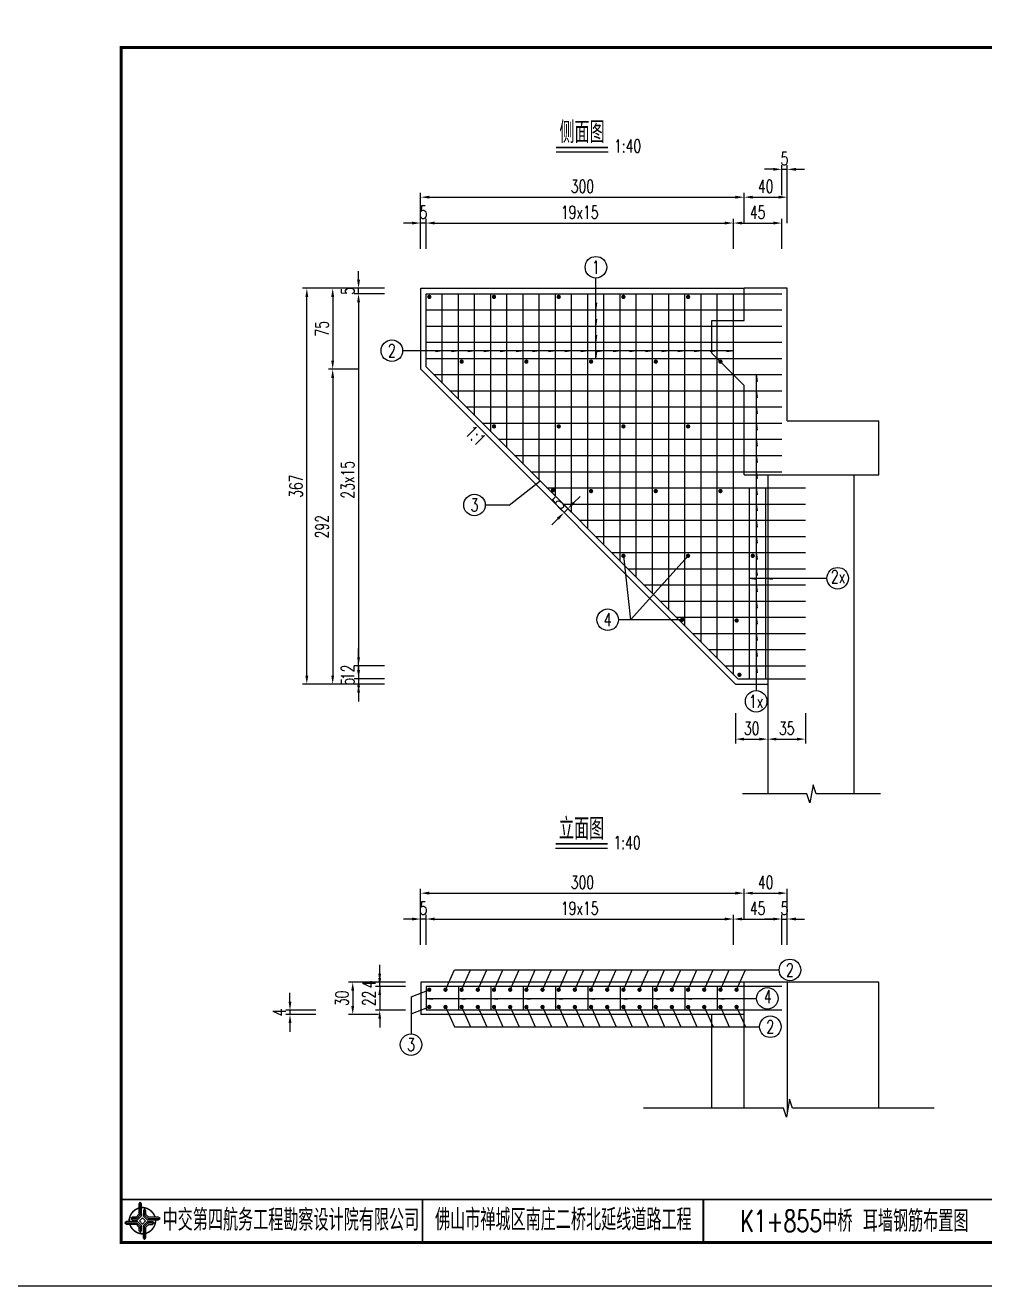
# Model space of a CAD drawing. Header units: millimetres. Extents: x -51 to 12129, y -1309 to -715.
# Drawn here: x 3737.5 to 3960, y -1308.7 to -1016.5 of the extents above; entities that cross this region are included whole.
import ezdxf
from ezdxf.enums import TextEntityAlignment as Align

# ---------------------------------------------------------------- set-up
doc = ezdxf.new("R2010")
doc.units = ezdxf.units.MM
doc.header["$LTSCALE"] = 0.25
for name, color, linetype in [('图框', 7, 'Continuous'), ('文字', 7, 'Continuous'), ('标注', 4, 'Continuous'), ('次轮廓线', 7, 'Continuous'), ('钢筋', 6, 'Continuous')]:
    doc.layers.add(name, color=color, linetype=linetype)
doc.styles.get("Standard").update_dxf_attribs({"font": 'simplex1.shx', "width": 0.7, "bigfont": 'hztxt.shx'})
doc.dimstyles.new('比例1：10', dxfattribs={"dimtxt": 3, "dimasz": 2, "dimexe": 1, "dimexo": 2, "dimgap": 0.5, "dimtad": 1, "dimzin": 13, "dimdsep": 46, "dimtxsty": 'Standard', "dimcen": -0.09, "dimclrd": 256, "dimclre": 256, "dimclrt": 7, "dimaunit": 1, "dimadec": 0, "dimazin": 0, "dimtfac": 0.0005, "dimtix": 1, "dimtmove": 2, "dimatfit": 0, "dimldrblk": 'DIM', "dimfxl": 0, "dimtolj": 1, "dimtzin": 13, "dimarcsym": 0})
doc.dimstyles.new('比例1：25', dxfattribs={"dimtxt": 3, "dimasz": 2, "dimexe": 1, "dimexo": 1, "dimgap": 1, "dimtad": 1, "dimdec": 1, "dimlfac": 2.5, "dimzin": 9, "dimdsep": 46, "dimtxsty": 'Standard', "dimcen": -0.09, "dimclrd": 4, "dimclre": 4, "dimclrt": 7, "dimaunit": 1, "dimadec": 0, "dimazin": 0, "dimtfac": 0.0005, "dimtdec": 1, "dimtix": 1, "dimtmove": 2, "dimatfit": 3, "dimfxl": 0, "dimtolj": 1, "dimtzin": 13, "dimarcsym": 0})
doc.dimstyles.new('比例1：40', dxfattribs={"dimscale": 0, "dimtxt": 3, "dimasz": 2, "dimexe": 1, "dimexo": 1, "dimgap": 1, "dimtad": 1, "dimlfac": 4, "dimzin": 13, "dimdsep": 46, "dimtxsty": 'Standard', "dimblk2": 'DIM', "dimcen": -0.09, "dimclrd": 256, "dimclre": 256, "dimclrt": 7, "dimaunit": 1, "dimadec": 5, "dimazin": 0, "dimtfac": 0.0005, "dimtix": 1, "dimtmove": 2, "dimatfit": 3, "dimfxl": 0, "dimtolj": 1, "dimtzin": 13, "dimarcsym": 0})

# ---------------------------------------------------------------- blocks, each defined once
blk = doc.blocks.new('tb')
at = {"lineweight": -3}
h = blk.add_hatch(color=256, dxfattribs=at)
h.paths.add_polyline_path([(-1.23, -0.13), (-3.78, -0.14), (-4.14, -0.41), (-1.4, -0.44), (-0.56, -1.24), (-0.54, -2.62), (-0.27, -2.2), (-0.26, -1.06)])
h.paths.add_polyline_path([(0.13, -1.08), (0.14, -3.86), (0.41, -4.26), (0.44, -1.24), (1.25, -0.43), (2.66, -0.43), (2.26, -0.16), (1.07, -0.15)])
h.paths.add_polyline_path([(1.08, 0.3), (3.62, 0.3), (4.02, 0.56), (1.25, 0.57), (0.43, 1.39), (0.43, 2.8), (0.16, 2.41), (0.15, 1.24)])
h.paths.add_polyline_path([(-0.28, 1.21), (-0.28, 3.99), (-0.56, 4.39), (-0.57, 1.41), (-1.38, 0.6), (-2.74, 0.56), (-2.33, 0.3), (-1.2, 0.29)])
for p, q in [((-0.56, 4.39), (-0.57, 1.41)), ((-1.38, 0.6), (-2.74, 0.56)), ((-0.57, 1.41), (-1.38, 0.6)), ((0.43, 2.8), (0.43, 1.39)), ((0.43, 1.39), (1.25, 0.57)), ((1.25, 0.57), (4.02, 0.56)), ((-4.14, -0.41), (-1.4, -0.44)), ((-1.4, -0.44), (-0.56, -1.24)), ((-0.56, -1.24), (-0.54, -2.62)), ((0.41, -4.26), (0.44, -1.24)), ((0.44, -1.24), (1.25, -0.43)), ((1.25, -0.43), (2.66, -0.43))]:
    blk.add_line(p, q, dxfattribs=at)
at = {"lineweight": -3, "const_width": 0.35, "flags": 128}
for points in [[(-0.9, 3.02, 0.324167), (-3.16, -0.14)], [(2.88, 0.92, 0.324403), (-0.24, 3.15)], [(0.75, -2.86, 0.325418), (3.02, 0.26)], [(-2.98, -0.76, 0.322976), (0.14, -2.98)]]:
    blk.add_lwpolyline(points, format="xyb", dxfattribs=at)
at = {"lineweight": -3, "flags": 128}
for points in [[(-0.9, 3.99), (-0.9, 1.58), (-1.53, 0.91), (-2.34, 0.91), (-2.74, 0.56), (-2.33, 0.3), (-1.2, 0.29), (-0.28, 1.21), (-0.28, 3.99), (-0.56, 4.39)], [(-0.04, 0.77), (0.68, 0.04), (-0.04, -0.69), (-0.77, 0.05)], [(3.62, 0.92), (1.43, 0.92), (0.77, 1.54), (0.77, 2.38), (0.43, 2.8), (0.16, 2.41), (0.15, 1.24), (1.08, 0.3), (3.62, 0.3), (4.02, 0.56)], [(-3.73, -0.76), (-1.54, -0.76), (-0.89, -1.39), (-0.89, -2.21), (-0.54, -2.62), (-0.27, -2.2), (-0.26, -1.06), (-1.23, -0.13), (-3.78, -0.14), (-4.14, -0.41)], [(0.75, -3.85), (0.75, -1.43), (1.4, -0.78), (2.26, -0.78), (2.66, -0.43), (2.26, -0.16), (1.07, -0.15), (0.13, -1.08), (0.14, -3.86), (0.41, -4.26)]]:
    blk.add_lwpolyline(points, close=True, dxfattribs=at)
blk = doc.blocks.new('*D1151')
at = {"layer": 'Defpoints', "color": 0}
for p in [(3802.81, -1077.46), (3829.21, -1077.46), (3902.21, -1169.21)]:
    blk.add_point(p, dxfattribs=at)
at = {"layer": '标注', "lineweight": -2}
for p, q in [((3808.81, -1077.46), (3801.81, -1077.46)), ((3802.81, -1167.21), (3802.81, -1079.46)), ((3808.81, -1169.21), (3801.81, -1169.21))]:
    blk.add_line(p, q, dxfattribs=at)
at = {"layer": '标注'}
for points in [[(3802.48, -1079.46), (3803.15, -1079.46), (3802.81, -1077.46)], [(3802.48, -1167.21), (3803.15, -1167.21), (3802.81, -1169.21)]]:
    blk.add_solid(points, dxfattribs=at)
at = {"layer": '标注', "color": 7, "insert": (3800.31, -1123.33), "char_height": 3, "attachment_point": 5, "rotation": 90}
blk.add_mtext('\\A1;367', dxfattribs=at)
blk = doc.blocks.new('DIM')
blk.add_lwpolyline([(-1, -0.1, 0.2, 0, 0), (0, 0, 0, 0, 0)], format="xyseb")
blk = doc.blocks.new('*D1152')
at = {"layer": 'Defpoints', "color": 0}
for p in [(3829.21, -1077.46), (3808.81, -1096.21), (3829.21, -1096.21)]:
    blk.add_point(p, dxfattribs=at)
at = {"layer": '标注', "lineweight": -2}
for p, q in [((3814.81, -1077.46), (3807.81, -1077.46)), ((3808.81, -1079.46), (3808.81, -1094.21)), ((3814.81, -1096.21), (3807.81, -1096.21))]:
    blk.add_line(p, q, dxfattribs=at)
at = {"layer": '标注'}
for points in [[(3808.48, -1079.46), (3809.15, -1079.46), (3808.81, -1077.46)], [(3808.48, -1094.21), (3809.15, -1094.21), (3808.81, -1096.21)]]:
    blk.add_solid(points, dxfattribs=at)
at = {"layer": '标注', "color": 7, "insert": (3806.31, -1086.83), "char_height": 3, "attachment_point": 5, "rotation": 90}
blk.add_mtext('\\A1;75', dxfattribs=at)
blk = doc.blocks.new('*D1153')
at = {"layer": 'Defpoints', "color": 0}
for p in [(3829.21, -1096.21), (3808.81, -1169.21), (3902.21, -1169.21)]:
    blk.add_point(p, dxfattribs=at)
at = {"layer": '标注', "lineweight": -2}
for p, q in [((3814.81, -1096.21), (3807.81, -1096.21)), ((3808.81, -1098.21), (3808.81, -1167.21)), ((3814.81, -1169.21), (3807.81, -1169.21))]:
    blk.add_line(p, q, dxfattribs=at)
at = {"layer": '标注'}
for points in [[(3808.48, -1098.21), (3809.15, -1098.21), (3808.81, -1096.21)], [(3808.48, -1167.21), (3809.15, -1167.21), (3808.81, -1169.21)]]:
    blk.add_solid(points, dxfattribs=at)
at = {"layer": '标注', "color": 7, "insert": (3806.31, -1132.71), "char_height": 3, "attachment_point": 5, "rotation": 90}
blk.add_mtext('\\A1;292', dxfattribs=at)
blk = doc.blocks.new('*D1154')
at = {"layer": 'Defpoints', "color": 0}
for p in [(3814.81, -1077.46), (3830.46, -1077.46), (3830.46, -1078.71)]:
    blk.add_point(p, dxfattribs=at)
at = {"layer": '标注', "lineweight": -2}
for p, q in [((3814.81, -1075.46), (3814.81, -1073.46)), ((3820.81, -1077.46), (3813.81, -1077.46)), ((3814.81, -1078.71), (3814.81, -1077.46)), ((3820.81, -1078.71), (3813.81, -1078.71)), ((3814.81, -1080.71), (3814.81, -1082.71))]:
    blk.add_line(p, q, dxfattribs=at)
at = {"layer": '标注'}
for points in [[(3814.48, -1075.46), (3815.15, -1075.46), (3814.81, -1077.46)], [(3814.48, -1080.71), (3815.15, -1080.71), (3814.81, -1078.71)]]:
    blk.add_solid(points, dxfattribs=at)
at = {"layer": '标注', "color": 7, "insert": (3812.31, -1078.08), "char_height": 3, "attachment_point": 5, "rotation": 90}
blk.add_mtext('\\A1;5', dxfattribs=at)
blk = doc.blocks.new('*D1155')
at = {"layer": 'Defpoints', "color": 0}
for p in [(3830.46, -1078.71), (3814.81, -1164.96), (3901.71, -1164.96)]:
    blk.add_point(p, dxfattribs=at)
at = {"layer": '标注', "lineweight": -2}
for p, q in [((3820.81, -1078.71), (3813.81, -1078.71)), ((3814.81, -1080.71), (3814.81, -1162.96)), ((3820.81, -1164.96), (3813.81, -1164.96))]:
    blk.add_line(p, q, dxfattribs=at)
at = {"layer": '标注'}
for points in [[(3814.48, -1080.71), (3815.15, -1080.71), (3814.81, -1078.71)], [(3814.48, -1162.96), (3815.15, -1162.96), (3814.81, -1164.96)]]:
    blk.add_solid(points, dxfattribs=at)
at = {"layer": '标注', "color": 7, "insert": (3812.31, -1121.83), "char_height": 3, "attachment_point": 5, "rotation": 90}
blk.add_mtext('\\A1;23x15', dxfattribs=at)
blk = doc.blocks.new('*D1156')
at = {"layer": 'Defpoints', "color": 0}
for p in [(3903.75, -1164.96), (3814.81, -1167.96), (3903.75, -1167.96)]:
    blk.add_point(p, dxfattribs=at)
at = {"layer": '标注', "lineweight": -2}
for p, q in [((3814.81, -1162.96), (3814.81, -1160.96)), ((3820.81, -1164.96), (3813.81, -1164.96)), ((3814.81, -1164.96), (3814.81, -1167.96)), ((3820.81, -1167.96), (3813.81, -1167.96)), ((3814.81, -1169.96), (3814.81, -1171.96))]:
    blk.add_line(p, q, dxfattribs=at)
at = {"layer": '标注'}
for points in [[(3814.48, -1162.96), (3815.15, -1162.96), (3814.81, -1164.96)], [(3814.48, -1169.96), (3815.15, -1169.96), (3814.81, -1167.96)]]:
    blk.add_solid(points, dxfattribs=at)
at = {"layer": '标注', "color": 7, "insert": (3812.31, -1166.46), "char_height": 3, "attachment_point": 5, "rotation": 90}
blk.add_mtext('\\A1;12', dxfattribs=at)
blk = doc.blocks.new('*D1157')
at = {"layer": 'Defpoints', "color": 0}
for p in [(3905.42, -1167.96), (3814.81, -1169.21), (3905.42, -1169.21)]:
    blk.add_point(p, dxfattribs=at)
at = {"layer": '标注', "lineweight": -2}
for p, q in [((3814.81, -1165.96), (3814.81, -1163.96)), ((3820.81, -1167.96), (3813.81, -1167.96)), ((3814.81, -1167.96), (3814.81, -1169.21)), ((3820.81, -1169.21), (3813.81, -1169.21)), ((3814.81, -1171.21), (3814.81, -1173.21))]:
    blk.add_line(p, q, dxfattribs=at)
at = {"layer": '标注'}
for points in [[(3814.48, -1165.96), (3815.15, -1165.96), (3814.81, -1167.96)], [(3814.48, -1171.21), (3815.15, -1171.21), (3814.81, -1169.21)]]:
    blk.add_solid(points, dxfattribs=at)
at = {"layer": '标注', "color": 7, "insert": (3812.31, -1168.58), "char_height": 3, "attachment_point": 5, "rotation": 90}
blk.add_mtext('\\A1;5', dxfattribs=at)
blk = doc.blocks.new('*D1158')
at = {"layer": 'Defpoints', "color": 0}
for p in [(3904.21, -1056.34), (3829.21, -1077.46), (3904.21, -1077.46)]:
    blk.add_point(p, dxfattribs=at)
at = {"layer": '标注', "lineweight": -2}
for p, q in [((3829.21, -1062.34), (3829.21, -1055.34)), ((3831.21, -1056.34), (3902.21, -1056.34)), ((3904.21, -1062.34), (3904.21, -1055.34))]:
    blk.add_line(p, q, dxfattribs=at)
at = {"layer": '标注'}
for points in [[(3831.21, -1056), (3831.21, -1056.67), (3829.21, -1056.34)], [(3902.21, -1056), (3902.21, -1056.67), (3904.21, -1056.34)]]:
    blk.add_solid(points, dxfattribs=at)
at = {"layer": '标注', "color": 7, "insert": (3866.71, -1053.84), "char_height": 3, "attachment_point": 5}
blk.add_mtext('\\A1;300', dxfattribs=at)
blk = doc.blocks.new('*D1159')
at = {"layer": 'Defpoints', "color": 0}
for p in [(3914.21, -1056.34), (3904.21, -1077.46), (3914.21, -1077.46)]:
    blk.add_point(p, dxfattribs=at)
at = {"layer": '标注', "lineweight": -2}
for p, q in [((3904.21, -1062.34), (3904.21, -1055.34)), ((3906.21, -1056.34), (3912.21, -1056.34)), ((3914.21, -1062.34), (3914.21, -1055.34))]:
    blk.add_line(p, q, dxfattribs=at)
at = {"layer": '标注'}
for points in [[(3906.21, -1056), (3906.21, -1056.67), (3904.21, -1056.34)], [(3912.21, -1056), (3912.21, -1056.67), (3914.21, -1056.34)]]:
    blk.add_solid(points, dxfattribs=at)
at = {"layer": '标注', "color": 7, "insert": (3909.21, -1053.84), "char_height": 3, "attachment_point": 5}
blk.add_mtext('\\A1;40', dxfattribs=at)
blk = doc.blocks.new('*D1160')
at = {"layer": 'Defpoints', "color": 0}
for p in [(3829.21, -1062.34), (3829.21, -1078.71), (3830.46, -1078.71)]:
    blk.add_point(p, dxfattribs=at)
at = {"layer": '标注', "lineweight": -2}
for p, q in [((3827.21, -1062.34), (3825.21, -1062.34)), ((3829.21, -1068.34), (3829.21, -1061.34)), ((3830.46, -1062.34), (3829.21, -1062.34)), ((3830.46, -1068.34), (3830.46, -1061.34)), ((3832.46, -1062.34), (3834.46, -1062.34))]:
    blk.add_line(p, q, dxfattribs=at)
at = {"layer": '标注'}
for points in [[(3827.21, -1062), (3827.21, -1062.67), (3829.21, -1062.34)], [(3832.46, -1062), (3832.46, -1062.67), (3830.46, -1062.34)]]:
    blk.add_solid(points, dxfattribs=at)
at = {"layer": '标注', "color": 7, "insert": (3829.84, -1059.84), "char_height": 3, "attachment_point": 5}
blk.add_mtext('\\A1;5', dxfattribs=at)
blk = doc.blocks.new('*D1161')
at = {"layer": 'Defpoints', "color": 0}
for p in [(3901.71, -1062.34), (3830.46, -1078.71), (3901.71, -1078.71)]:
    blk.add_point(p, dxfattribs=at)
at = {"layer": '标注', "lineweight": -2}
for p, q in [((3830.46, -1068.34), (3830.46, -1061.34)), ((3832.46, -1062.34), (3899.71, -1062.34)), ((3901.71, -1068.34), (3901.71, -1061.34))]:
    blk.add_line(p, q, dxfattribs=at)
at = {"layer": '标注'}
for points in [[(3832.46, -1062), (3832.46, -1062.67), (3830.46, -1062.34)], [(3899.71, -1062), (3899.71, -1062.67), (3901.71, -1062.34)]]:
    blk.add_solid(points, dxfattribs=at)
at = {"layer": '标注', "color": 7, "insert": (3866.09, -1059.84), "char_height": 3, "attachment_point": 5}
blk.add_mtext('\\A1;19x15', dxfattribs=at)
blk = doc.blocks.new('*D1162')
at = {"layer": 'Defpoints', "color": 0}
for p in [(3912.96, -1062.34), (3901.71, -1078.71), (3912.96, -1078.71)]:
    blk.add_point(p, dxfattribs=at)
at = {"layer": '标注', "lineweight": -2}
for p, q in [((3901.71, -1068.34), (3901.71, -1061.34)), ((3903.71, -1062.34), (3910.96, -1062.34)), ((3912.96, -1068.34), (3912.96, -1061.34))]:
    blk.add_line(p, q, dxfattribs=at)
at = {"layer": '标注'}
for points in [[(3903.71, -1062), (3903.71, -1062.67), (3901.71, -1062.34)], [(3910.96, -1062), (3910.96, -1062.67), (3912.96, -1062.34)]]:
    blk.add_solid(points, dxfattribs=at)
at = {"layer": '标注', "color": 7, "insert": (3907.34, -1059.84), "char_height": 3, "attachment_point": 5}
blk.add_mtext('\\A1;45', dxfattribs=at)
blk = doc.blocks.new('*D1163')
at = {"layer": 'Defpoints', "color": 0}
for p in [(3914.21, -1049.88), (3914.21, -1066.25), (3912.96, -1078.71)]:
    blk.add_point(p, dxfattribs=at)
at = {"layer": '标注', "lineweight": -2}
for p, q in [((3912.96, -1055.88), (3912.96, -1048.88)), ((3914.21, -1055.88), (3914.21, -1048.88)), ((3910.96, -1049.88), (3908.96, -1049.88)), ((3912.96, -1049.88), (3914.21, -1049.88)), ((3916.21, -1049.88), (3918.21, -1049.88))]:
    blk.add_line(p, q, dxfattribs=at)
at = {"layer": '标注'}
for points in [[(3910.96, -1049.55), (3910.96, -1050.21), (3912.96, -1049.88)], [(3916.21, -1049.55), (3916.21, -1050.21), (3914.21, -1049.88)]]:
    blk.add_solid(points, dxfattribs=at)
at = {"layer": '标注', "color": 7, "insert": (3913.59, -1047.38), "char_height": 3, "attachment_point": 5}
blk.add_mtext('\\A1;5', dxfattribs=at)
blk = doc.blocks.new('*D1164')
at = {"layer": 'Defpoints', "color": 0}
for p in [(3860.3, -1127.29), (3861.18, -1126.41), (3862.45, -1129.44)]:
    blk.add_point(p, dxfattribs=at)
at = {"layer": '标注', "lineweight": -2}
for p, q in [((3861.89, -1127.11), (3864.04, -1129.26)), ((3864.75, -1127.14), (3866.16, -1125.73)), ((3861, -1128), (3863.15, -1130.15)), ((3863.33, -1128.56), (3862.45, -1129.44)), ((3861.03, -1130.86), (3859.62, -1132.27))]:
    blk.add_line(p, q, dxfattribs=at)
at = {"layer": '标注'}
for points in [[(3864.51, -1126.91), (3864.98, -1127.38), (3863.33, -1128.56)], [(3860.8, -1130.62), (3861.27, -1131.09), (3862.45, -1129.44)]]:
    blk.add_solid(points, dxfattribs=at)
at = {"layer": '标注', "color": 7, "insert": (3861.12, -1127.23), "char_height": 3, "attachment_point": 5, "rotation": 45}
blk.add_mtext('\\A1;5', dxfattribs=at)
blk = doc.blocks.new('*D1165')
at = {"layer": 'Defpoints', "color": 0}
for p in [(3909.71, -1167.96), (3918.46, -1167.96), (3918.46, -1181.95)]:
    blk.add_point(p, dxfattribs=at)
at = {"layer": '标注', "lineweight": -2}
for p, q in [((3909.71, -1175.95), (3909.71, -1182.95)), ((3918.46, -1175.95), (3918.46, -1182.95)), ((3911.71, -1181.95), (3916.46, -1181.95))]:
    blk.add_line(p, q, dxfattribs=at)
at = {"layer": '标注'}
for points in [[(3911.71, -1181.62), (3911.71, -1182.28), (3909.71, -1181.95)], [(3916.46, -1181.62), (3916.46, -1182.28), (3918.46, -1181.95)]]:
    blk.add_solid(points, dxfattribs=at)
at = {"layer": '标注', "color": 7, "insert": (3914.09, -1179.45), "char_height": 3, "attachment_point": 5}
blk.add_mtext('\\A1;35', dxfattribs=at)
blk = doc.blocks.new('*D1166')
at = {"layer": 'Defpoints', "color": 0}
for p in [(3902.21, -1169.21), (3909.71, -1169.21), (3909.71, -1181.95)]:
    blk.add_point(p, dxfattribs=at)
at = {"layer": '标注', "lineweight": -2}
for p, q in [((3902.21, -1175.95), (3902.21, -1182.95)), ((3909.71, -1175.95), (3909.71, -1182.95)), ((3904.21, -1181.95), (3907.71, -1181.95))]:
    blk.add_line(p, q, dxfattribs=at)
at = {"layer": '标注'}
for points in [[(3904.21, -1181.62), (3904.21, -1182.28), (3902.21, -1181.95)], [(3907.71, -1181.62), (3907.71, -1182.28), (3909.71, -1181.95)]]:
    blk.add_solid(points, dxfattribs=at)
at = {"layer": '标注', "color": 7, "insert": (3905.96, -1179.45), "char_height": 3, "attachment_point": 5}
blk.add_mtext('\\A1;30', dxfattribs=at)
blk = doc.blocks.new('*D1167')
at = {"layer": 'Defpoints', "color": 0}
for p in [(3829.21, -1238.28), (3813.46, -1245.78), (3829.21, -1245.78)]:
    blk.add_point(p, dxfattribs=at)
at = {"layer": '标注', "lineweight": -2}
for p, q in [((3819.46, -1238.28), (3812.46, -1238.28)), ((3813.46, -1240.28), (3813.46, -1243.78)), ((3819.46, -1245.78), (3812.46, -1245.78))]:
    blk.add_line(p, q, dxfattribs=at)
at = {"layer": '标注'}
for points in [[(3813.12, -1240.28), (3813.79, -1240.28), (3813.46, -1238.28)], [(3813.12, -1243.78), (3813.79, -1243.78), (3813.46, -1245.78)]]:
    blk.add_solid(points, dxfattribs=at)
at = {"layer": '标注', "color": 7, "insert": (3810.96, -1242.03), "char_height": 3, "attachment_point": 5, "rotation": 90}
blk.add_mtext('\\A1;30', dxfattribs=at)
blk = doc.blocks.new('*D1168')
at = {"layer": 'Defpoints', "color": 0}
for p in [(3819.71, -1238.28), (3830.46, -1238.28), (3830.46, -1239.28)]:
    blk.add_point(p, dxfattribs=at)
at = {"layer": '标注', "lineweight": -2}
for p, q in [((3819.71, -1236.28), (3819.71, -1234.28)), ((3825.71, -1238.28), (3818.71, -1238.28)), ((3819.71, -1239.28), (3819.71, -1238.28)), ((3825.71, -1239.28), (3818.71, -1239.28)), ((3819.71, -1241.28), (3819.71, -1243.28))]:
    blk.add_line(p, q, dxfattribs=at)
at = {"layer": '标注'}
for points in [[(3819.37, -1236.28), (3820.04, -1236.28), (3819.71, -1238.28)], [(3819.37, -1241.28), (3820.04, -1241.28), (3819.71, -1239.28)]]:
    blk.add_solid(points, dxfattribs=at)
at = {"layer": '标注', "color": 7, "insert": (3817.21, -1238.78), "char_height": 3, "attachment_point": 5, "rotation": 90}
blk.add_mtext('\\A1;4', dxfattribs=at)
blk = doc.blocks.new('*D1169')
at = {"layer": 'Defpoints', "color": 0}
for p in [(3830.46, -1239.28), (3819.71, -1244.78), (3830.46, -1244.78)]:
    blk.add_point(p, dxfattribs=at)
at = {"layer": '标注', "lineweight": -2}
for p, q in [((3819.71, -1237.28), (3819.71, -1235.28)), ((3825.71, -1239.28), (3818.71, -1239.28)), ((3819.71, -1239.28), (3819.71, -1244.78)), ((3825.71, -1244.78), (3818.71, -1244.78)), ((3819.71, -1246.78), (3819.71, -1248.78))]:
    blk.add_line(p, q, dxfattribs=at)
at = {"layer": '标注'}
for points in [[(3819.37, -1237.28), (3820.04, -1237.28), (3819.71, -1239.28)], [(3819.37, -1246.78), (3820.04, -1246.78), (3819.71, -1244.78)]]:
    blk.add_solid(points, dxfattribs=at)
at = {"layer": '标注', "color": 7, "insert": (3817.21, -1242.03), "char_height": 3, "attachment_point": 5, "rotation": 90}
blk.add_mtext('\\A1;22', dxfattribs=at)
blk = doc.blocks.new('*D1170')
at = {"layer": 'Defpoints', "color": 0}
for p in [(3798.91, -1245.78), (3809.67, -1245.78), (3830.21, -1244.78)]:
    blk.add_point(p, dxfattribs=at)
at = {"layer": '标注', "lineweight": -2}
for p, q in [((3798.91, -1242.78), (3798.91, -1240.78)), ((3804.91, -1244.78), (3797.91, -1244.78)), ((3804.91, -1245.78), (3797.91, -1245.78)), ((3798.91, -1244.78), (3798.91, -1245.78)), ((3798.91, -1247.78), (3798.91, -1249.78))]:
    blk.add_line(p, q, dxfattribs=at)
at = {"layer": '标注'}
for points in [[(3798.58, -1242.78), (3799.25, -1242.78), (3798.91, -1244.78)], [(3798.58, -1247.78), (3799.25, -1247.78), (3798.91, -1245.78)]]:
    blk.add_solid(points, dxfattribs=at)
at = {"layer": '标注', "color": 7, "insert": (3796.41, -1245.28), "char_height": 3, "attachment_point": 5, "rotation": 90}
blk.add_mtext('\\A1;4', dxfattribs=at)
blk = doc.blocks.new('*D1171')
at = {"layer": 'Defpoints', "color": 0}
for p in [(3904.21, -1217.65), (3829.21, -1238.77), (3904.21, -1238.77)]:
    blk.add_point(p, dxfattribs=at)
at = {"layer": '标注', "lineweight": -2}
for p, q in [((3829.21, -1223.65), (3829.21, -1216.65)), ((3831.21, -1217.65), (3902.21, -1217.65)), ((3904.21, -1223.65), (3904.21, -1216.65))]:
    blk.add_line(p, q, dxfattribs=at)
at = {"layer": '标注'}
for points in [[(3831.21, -1217.31), (3831.21, -1217.98), (3829.21, -1217.65)], [(3902.21, -1217.31), (3902.21, -1217.98), (3904.21, -1217.65)]]:
    blk.add_solid(points, dxfattribs=at)
at = {"layer": '标注', "color": 7, "insert": (3866.71, -1215.15), "char_height": 3, "attachment_point": 5}
blk.add_mtext('\\A1;300', dxfattribs=at)
blk = doc.blocks.new('*D1172')
at = {"layer": 'Defpoints', "color": 0}
for p in [(3914.21, -1217.65), (3904.21, -1238.77), (3914.21, -1238.77)]:
    blk.add_point(p, dxfattribs=at)
at = {"layer": '标注', "lineweight": -2}
for p, q in [((3904.21, -1223.65), (3904.21, -1216.65)), ((3906.21, -1217.65), (3912.21, -1217.65)), ((3914.21, -1223.65), (3914.21, -1216.65))]:
    blk.add_line(p, q, dxfattribs=at)
at = {"layer": '标注'}
for points in [[(3906.21, -1217.31), (3906.21, -1217.98), (3904.21, -1217.65)], [(3912.21, -1217.31), (3912.21, -1217.98), (3914.21, -1217.65)]]:
    blk.add_solid(points, dxfattribs=at)
at = {"layer": '标注', "color": 7, "insert": (3909.21, -1215.15), "char_height": 3, "attachment_point": 5}
blk.add_mtext('\\A1;40', dxfattribs=at)
blk = doc.blocks.new('*D1173')
at = {"layer": 'Defpoints', "color": 0}
for p in [(3829.21, -1223.65), (3829.21, -1240.02), (3830.46, -1240.02)]:
    blk.add_point(p, dxfattribs=at)
at = {"layer": '标注', "lineweight": -2}
for p, q in [((3827.21, -1223.65), (3825.21, -1223.65)), ((3829.21, -1229.65), (3829.21, -1222.65)), ((3830.46, -1223.65), (3829.21, -1223.65)), ((3830.46, -1229.65), (3830.46, -1222.65)), ((3832.46, -1223.65), (3834.46, -1223.65))]:
    blk.add_line(p, q, dxfattribs=at)
at = {"layer": '标注'}
for points in [[(3827.21, -1223.31), (3827.21, -1223.98), (3829.21, -1223.65)], [(3832.46, -1223.31), (3832.46, -1223.98), (3830.46, -1223.65)]]:
    blk.add_solid(points, dxfattribs=at)
at = {"layer": '标注', "color": 7, "insert": (3829.84, -1221.15), "char_height": 3, "attachment_point": 5}
blk.add_mtext('\\A1;5', dxfattribs=at)
blk = doc.blocks.new('*D1174')
at = {"layer": 'Defpoints', "color": 0}
for p in [(3901.71, -1223.65), (3830.46, -1240.02), (3901.71, -1240.02)]:
    blk.add_point(p, dxfattribs=at)
at = {"layer": '标注', "lineweight": -2}
for p, q in [((3830.46, -1229.65), (3830.46, -1222.65)), ((3832.46, -1223.65), (3899.71, -1223.65)), ((3901.71, -1229.65), (3901.71, -1222.65))]:
    blk.add_line(p, q, dxfattribs=at)
at = {"layer": '标注'}
for points in [[(3832.46, -1223.31), (3832.46, -1223.98), (3830.46, -1223.65)], [(3899.71, -1223.31), (3899.71, -1223.98), (3901.71, -1223.65)]]:
    blk.add_solid(points, dxfattribs=at)
at = {"layer": '标注', "color": 7, "insert": (3866.09, -1221.15), "char_height": 3, "attachment_point": 5}
blk.add_mtext('\\A1;19x15', dxfattribs=at)
blk = doc.blocks.new('*D1175')
at = {"layer": 'Defpoints', "color": 0}
for p in [(3912.96, -1223.65), (3901.71, -1240.02), (3912.96, -1240.02)]:
    blk.add_point(p, dxfattribs=at)
at = {"layer": '标注', "lineweight": -2}
for p, q in [((3901.71, -1229.65), (3901.71, -1222.65)), ((3903.71, -1223.65), (3910.96, -1223.65)), ((3912.96, -1229.65), (3912.96, -1222.65))]:
    blk.add_line(p, q, dxfattribs=at)
at = {"layer": '标注'}
for points in [[(3903.71, -1223.31), (3903.71, -1223.98), (3901.71, -1223.65)], [(3910.96, -1223.31), (3910.96, -1223.98), (3912.96, -1223.65)]]:
    blk.add_solid(points, dxfattribs=at)
at = {"layer": '标注', "color": 7, "insert": (3907.34, -1221.15), "char_height": 3, "attachment_point": 5}
blk.add_mtext('\\A1;45', dxfattribs=at)
blk = doc.blocks.new('*D1176')
at = {"layer": 'Defpoints', "color": 0}
for p in [(3914.21, -1223.65), (3912.96, -1240.02), (3914.21, -1240.02)]:
    blk.add_point(p, dxfattribs=at)
at = {"layer": '标注', "lineweight": -2}
for p, q in [((3910.96, -1223.65), (3908.96, -1223.65)), ((3912.96, -1229.65), (3912.96, -1222.65)), ((3912.96, -1223.65), (3914.21, -1223.65)), ((3914.21, -1229.65), (3914.21, -1222.65)), ((3916.21, -1223.65), (3918.21, -1223.65))]:
    blk.add_line(p, q, dxfattribs=at)
at = {"layer": '标注'}
for points in [[(3910.96, -1223.31), (3910.96, -1223.98), (3912.96, -1223.65)], [(3916.21, -1223.31), (3916.21, -1223.98), (3914.21, -1223.65)]]:
    blk.add_solid(points, dxfattribs=at)
at = {"layer": '标注', "color": 7, "insert": (3913.59, -1221.15), "char_height": 3, "attachment_point": 5}
blk.add_mtext('\\A1;5', dxfattribs=at)
blk = doc.blocks.new('*D1770')
at = {"layer": 'Defpoints', "color": 0}
for p in [(6802.01, -1239.17), (1359.98, -1242.17), (6754.34, -1242.17)]:
    blk.add_point(p, dxfattribs=at)
at = {"layer": '标注', "color": 4, "lineweight": -2}
for p, q in [((6754.34, -1237.17), (6754.34, -1235.17)), ((6760.34, -1239.17), (6753.34, -1239.17)), ((6754.34, -1239.17), (6754.34, -1242.17)), ((6748.34, -1242.17), (6755.34, -1242.17)), ((6754.34, -1244.17), (6754.34, -1246.17))]:
    blk.add_line(p, q, dxfattribs=at)
at = {"layer": '标注', "color": 4}
for points in [[(6754.01, -1237.17), (6754.67, -1237.17), (6754.34, -1239.17)], [(6754.01, -1244.17), (6754.67, -1244.17), (6754.34, -1242.17)]]:
    blk.add_solid(points, dxfattribs=at)
at = {"layer": '标注', "color": 7, "insert": (6751.84, -1240.67), "char_height": 3, "attachment_point": 5, "rotation": 90}
blk.add_mtext('\\A1;7.5', dxfattribs=at)
blk = doc.blocks.new('*D1794')
at = {"layer": 'Defpoints', "color": 0}
for p in [(1756.54, -1110.45), (8019.91, -1110.45), (8028.04, -1115.45)]:
    blk.add_point(p, dxfattribs=at)
at = {"layer": '标注', "lineweight": -2}
for p, q in [((8019.91, -1108.45), (8019.91, -1106.45)), ((8013.91, -1110.45), (8020.91, -1110.45)), ((8019.91, -1115.45), (8019.91, -1110.45)), ((8025.91, -1115.45), (8018.91, -1115.45)), ((8019.91, -1117.45), (8019.91, -1119.45))]:
    blk.add_line(p, q, dxfattribs=at)
at = {"layer": '标注'}
for points in [[(8019.58, -1108.45), (8020.25, -1108.45), (8019.91, -1110.45)], [(8019.58, -1117.45), (8020.25, -1117.45), (8019.91, -1115.45)]]:
    blk.add_solid(points, dxfattribs=at)
at = {"layer": '标注', "color": 7, "insert": (8017.91, -1112.95), "char_height": 3, "attachment_point": 5, "rotation": 90}
blk.add_mtext('\\A1;5', dxfattribs=at)
blk = doc.blocks.new('123')
at = {"layer": '图框', "color": 2}
blk.add_lwpolyline([(369.33, -1011.65), (369.33, -714.65), (-50.67, -714.65), (-50.67, -1011.65)], close=True, dxfattribs=at)

msp = doc.modelspace()

# ---------------------------------------------------------------- linework, layer by layer
for points, const_width in [([(4139.75412, -1021.65472), (3759.75412, -1021.65472), (3759.75412, -1298.65472), (4139.75412, -1298.65472), (4139.75412, -1021.65472)], 0.7), ([(3759.75412, -1288.65472), (4139.75412, -1288.65472)], 0.4)]:
    msp.add_lwpolyline(points, dxfattribs=dict(const_width=const_width))
at = {"ltscale": 2}
for points in [[(3935.83252, -1194.6112), (3920.88253, -1194.6112), (3920.18253, -1192.5112), (3919.48253, -1196.7112), (3918.78253, -1194.6112), (3903.83252, -1194.6112)], [(3948.31126, -1267.49259), (3915.43772, -1267.49259), (3914.73772, -1265.39259), (3914.03772, -1269.59259), (3913.33772, -1267.49259), (3880.85876, -1267.49259)]]:
    msp.add_lwpolyline(points, dxfattribs=at)
at = {"layer": '图框', "const_width": 0.4}
for points in [[(3829.64754, -1288.65472), (3829.64754, -1298.65472)], [(3894.75412, -1298.65472), (3894.75412, -1288.65472)]]:
    msp.add_lwpolyline(points, dxfattribs=at)
at = {"layer": '文字'}
for p, q in [((3860.6055, -1045.80178), (3872.67243, -1045.80178)), ((3860.47766, -1207.23259), (3872.54459, -1207.23259))]:
    msp.add_line(p, q, dxfattribs=at)
at = {"layer": '文字', "const_width": 0.4}
for points in [[(3860.6055, -1044.80178), (3872.67243, -1044.80178)], [(3860.47766, -1206.23259), (3872.54459, -1206.23259)]]:
    msp.add_lwpolyline(points, dxfattribs=at)
at = {"layer": '标注'}
for p, q in [((3869.84564, -1093.70856), (3869.84564, -1075.07761)), ((3869.84564, -1082.45856), (3870.07049, -1080.85854)), ((3869.84564, -1086.20856), (3870.07049, -1084.60854)), ((3869.84564, -1089.95856), (3870.07049, -1088.35854)), ((3901.7148, -1091.9232), (3825.02679, -1091.9232)), ((3834.2148, -1091.9232), (3832.61479, -1092.14805)), ((3837.9648, -1091.9232), (3836.36479, -1092.14805)), ((3841.7148, -1091.9232), (3840.11479, -1092.14805)), ((3845.4648, -1091.9232), (3843.86479, -1092.14805)), ((3849.2148, -1091.9232), (3847.61479, -1092.14805)), ((3852.9648, -1091.9232), (3851.36479, -1092.14805)), ((3856.7148, -1091.9232), (3855.11479, -1092.14805)), ((3860.4648, -1091.9232), (3858.86479, -1092.14805)), ((3864.2148, -1091.9232), (3862.61479, -1092.14805)), ((3867.9648, -1091.9232), (3866.36479, -1092.14805)), ((3869.84564, -1093.70856), (3870.07049, -1092.10854)), ((3871.7148, -1091.9232), (3870.11479, -1092.14805)), ((3875.4648, -1091.9232), (3873.86479, -1092.14805)), ((3879.2148, -1091.9232), (3877.61479, -1092.14805)), ((3882.9648, -1091.9232), (3881.36479, -1092.14805)), ((3886.7148, -1091.9232), (3885.11479, -1092.14805)), ((3890.4648, -1091.9232), (3888.86479, -1092.14805)), ((3894.2148, -1091.9232), (3892.61479, -1092.14805)), ((3897.9648, -1091.9232), (3896.36479, -1092.14805)), ((3901.7148, -1091.9232), (3900.11479, -1092.14805)), ((3907.00112, -1097.45856), (3907.00112, -1170.69479)), ((3907.00112, -1097.45856), (3907.22597, -1099.05857)), ((3907.00112, -1101.20856), (3907.22597, -1102.80857)), ((3907.00112, -1104.95856), (3907.22597, -1106.55857)), ((3907.00112, -1108.70856), (3907.22597, -1110.30857)), ((3907.00112, -1112.45856), (3907.22597, -1114.05857)), ((3907.00112, -1116.20856), (3907.22597, -1117.80857)), ((3907.00112, -1119.95856), (3907.22597, -1121.55857)), ((3849.73083, -1127.69258), (3856.89078, -1122.11677)), ((3907.00112, -1123.70856), (3907.22597, -1125.30857)), ((3849.73083, -1127.69258), (3844.18442, -1127.69258)), ((3907.00112, -1127.45856), (3907.22597, -1129.05857)), ((3907.00112, -1131.20856), (3907.22597, -1132.80857)), ((3907.00112, -1134.95856), (3907.22597, -1136.55857)), ((3876.2148, -1139.45856), (3877.86253, -1154.27554)), ((3877.86253, -1154.27554), (3891.2148, -1139.45856)), ((3907.00112, -1138.70856), (3907.22597, -1140.30857)), ((3905.4648, -1144.66335), (3923.40028, -1144.66335)), ((3905.4648, -1144.66335), (3907.06482, -1144.8882)), ((3907.00112, -1142.45856), (3907.22597, -1144.05857)), ((3909.2148, -1144.66335), (3910.81482, -1144.8882)), ((3907.00112, -1146.20856), (3907.22597, -1147.80857)), ((3907.00112, -1149.95856), (3907.22597, -1151.55857)), ((3907.00112, -1153.70856), (3907.22597, -1155.30857)), ((3889.84681, -1154.27554), (3875.07795, -1154.27554)), ((3907.00112, -1157.45856), (3907.22597, -1159.05857)), ((3907.00112, -1161.20856), (3907.22597, -1162.80857)), ((3907.00112, -1164.95856), (3907.22597, -1166.55857)), ((3834.9648, -1240.0309), (3837.02074, -1235.44591)), ((3837.02074, -1235.44591), (3912.32686, -1235.44591)), ((3838.7148, -1240.0309), (3840.77074, -1235.44591)), ((3842.4648, -1240.0309), (3844.52074, -1235.44591)), ((3846.2148, -1240.0309), (3848.27074, -1235.44591)), ((3849.9648, -1240.0309), (3852.02074, -1235.44591)), ((3853.7148, -1240.0309), (3855.77074, -1235.44591)), ((3857.4648, -1240.0309), (3859.52074, -1235.44591)), ((3861.2148, -1240.0309), (3863.27074, -1235.44591)), ((3864.9648, -1240.0309), (3867.02074, -1235.44591)), ((3868.7148, -1240.0309), (3870.77074, -1235.44591)), ((3872.4648, -1240.0309), (3874.52074, -1235.44591)), ((3876.2148, -1240.0309), (3878.27074, -1235.44591)), ((3879.9648, -1240.0309), (3882.02074, -1235.44591)), ((3883.7148, -1240.0309), (3885.77074, -1235.44591)), ((3887.4648, -1240.0309), (3889.52074, -1235.44591)), ((3891.2148, -1240.0309), (3893.27074, -1235.44591)), ((3894.9648, -1240.0309), (3897.02074, -1235.44591)), ((3898.7148, -1240.0309), (3900.77074, -1235.44591)), ((3902.4648, -1240.0309), (3904.52074, -1235.44591)), ((3826.97176, -1241.64772), (3831.2148, -1240.0309)), ((3826.97176, -1241.64772), (3826.97176, -1250.26303)), ((3826.97176, -1245.64772), (3831.2148, -1244.0309)), ((3830.4648, -1242.0309), (3907.09939, -1242.0309)), ((3830.4648, -1242.0309), (3832.06482, -1242.25575)), ((3834.9648, -1244.0309), (3837.02074, -1248.61589)), ((3837.9648, -1242.0309), (3839.56482, -1242.25575)), ((3838.7148, -1244.0309), (3840.77074, -1248.61589)), ((3842.4648, -1244.0309), (3844.52074, -1248.61589)), ((3845.4648, -1242.0309), (3847.06482, -1242.25575)), ((3846.2148, -1244.0309), (3848.27074, -1248.61589)), ((3849.9648, -1244.0309), (3852.02074, -1248.61589)), ((3852.9648, -1242.0309), (3854.56482, -1242.25575)), ((3853.7148, -1244.0309), (3855.77074, -1248.61589)), ((3857.4648, -1244.0309), (3859.52074, -1248.61589)), ((3860.4648, -1242.0309), (3862.06482, -1242.25575)), ((3861.2148, -1244.0309), (3863.27074, -1248.61589)), ((3864.9648, -1244.0309), (3867.02074, -1248.61589)), ((3867.9648, -1242.0309), (3869.56482, -1242.25575)), ((3868.7148, -1244.0309), (3870.77074, -1248.61589)), ((3872.4648, -1244.0309), (3874.52074, -1248.61589)), ((3875.4648, -1242.0309), (3877.06482, -1242.25575)), ((3876.2148, -1244.0309), (3878.27074, -1248.61589)), ((3879.9648, -1244.0309), (3882.02074, -1248.61589)), ((3882.9648, -1242.0309), (3884.56482, -1242.25575)), ((3883.7148, -1244.0309), (3885.77074, -1248.61589)), ((3887.4648, -1244.0309), (3889.52074, -1248.61589)), ((3890.4648, -1242.0309), (3892.06482, -1242.25575)), ((3891.2148, -1244.0309), (3893.27074, -1248.61589)), ((3894.9648, -1244.0309), (3897.02074, -1248.61589)), ((3897.9648, -1242.0309), (3899.56482, -1242.25575)), ((3898.7148, -1244.0309), (3900.77074, -1248.61589)), ((3902.4648, -1244.0309), (3904.52074, -1248.61589)), ((3837.02074, -1248.61589), (3907.78267, -1248.61589))]:
    msp.add_line(p, q, dxfattribs=at)
for centre in [(3869.84564, -1072.57761), (3822.52679, -1091.9232), (3841.68442, -1127.69258), (3925.90028, -1144.66335), (3872.57795, -1154.27554), (3907.00112, -1173.19479), (3914.82686, -1235.44591), (3909.59939, -1242.0309), (3910.28267, -1248.61589), (3826.97176, -1252.76303)]:
    msp.add_circle(centre, 2.5, dxfattribs=at)
at = {"layer": '次轮廓线'}
for p, q in [((3829.2148, -1096.20856), (3829.2148, -1077.45856)), ((3829.2148, -1077.45856), (3904.2148, -1077.45856)), ((3904.2148, -1084.95856), (3904.2148, -1077.45856)), ((3914.2148, -1077.45856), (3904.2148, -1077.45856)), ((3914.2148, -1108.20856), (3914.2148, -1077.45856)), ((3896.7148, -1092.45856), (3896.7148, -1084.95856)), ((3896.7148, -1084.95856), (3904.2148, -1084.95856)), ((3904.2148, -1099.95856), (3896.7148, -1092.45856)), ((3902.2148, -1169.20856), (3829.2148, -1096.20856)), ((3904.2148, -1120.70856), (3904.2148, -1099.95856)), ((3914.2148, -1108.20856), (3935.4648, -1108.20856)), ((3935.4648, -1120.70856), (3935.4648, -1108.20856)), ((3904.2148, -1120.70856), (3935.4648, -1120.70856)), ((3909.7148, -1120.70856), (3909.7148, -1194.6112)), ((3929.7148, -1194.6112), (3929.7148, -1120.70856)), ((3902.2148, -1169.20856), (3909.7148, -1169.20856)), ((3935.4648, -1238.2809), (3829.2148, -1238.2809)), ((3829.2148, -1238.2809), (3829.2148, -1245.7809)), ((3904.2148, -1267.49259), (3904.2148, -1238.2809)), ((3914.2148, -1238.2809), (3914.2148, -1268.5301)), ((3935.4648, -1267.49259), (3935.4648, -1238.2809)), ((3904.2148, -1245.7809), (3829.2148, -1245.7809)), ((3896.7148, -1267.49259), (3896.7148, -1245.7809))]:
    msp.add_line(p, q, dxfattribs=at)
at = {"layer": '钢筋', "linetype": 'Continuous'}
for p, q in [((3830.4648, -1078.70856), (3912.9648, -1078.70856)), ((3830.4648, -1095.69079), (3830.4648, -1078.70856)), ((3834.2148, -1099.44079), (3834.2148, -1078.70856)), ((3837.9648, -1103.19079), (3837.9648, -1078.70856)), ((3841.7148, -1106.94079), (3841.7148, -1078.70856)), ((3845.4648, -1110.69079), (3845.4648, -1078.70856)), ((3849.2148, -1114.44079), (3849.2148, -1078.70856)), ((3852.9648, -1118.19079), (3852.9648, -1078.70856)), ((3856.7148, -1121.94079), (3856.7148, -1078.70856)), ((3860.4648, -1125.69079), (3860.4648, -1078.70856)), ((3864.2148, -1129.44079), (3864.2148, -1078.70856)), ((3867.9648, -1133.19079), (3867.9648, -1078.70856)), ((3871.7148, -1136.94079), (3871.7148, -1078.70856)), ((3875.4648, -1140.69079), (3875.4648, -1078.70856)), ((3879.2148, -1144.44079), (3879.2148, -1078.70856)), ((3882.9648, -1148.19079), (3882.9648, -1078.70856)), ((3886.7148, -1151.94079), (3886.7148, -1078.70856)), ((3890.4648, -1155.69079), (3890.4648, -1078.70856)), ((3894.2148, -1159.44079), (3894.2148, -1078.70856)), ((3897.9648, -1163.19079), (3897.9648, -1078.70856)), ((3901.7148, -1166.94079), (3901.7148, -1078.70856)), ((3830.4648, -1082.45856), (3912.9648, -1082.45856)), ((3830.4648, -1086.20856), (3912.9648, -1086.20856)), ((3830.4648, -1089.95856), (3912.9648, -1089.95856)), ((3830.4648, -1093.70856), (3912.9648, -1093.70856)), ((3902.73257, -1167.95856), (3830.4648, -1095.69079)), ((3832.23257, -1097.45856), (3912.9648, -1097.45856)), ((3835.98257, -1101.20856), (3912.9648, -1101.20856)), ((3839.73257, -1104.95856), (3912.9648, -1104.95856)), ((3843.48257, -1108.70856), (3912.9648, -1108.70856)), ((3847.23257, -1112.45856), (3912.9648, -1112.45856)), ((3850.98257, -1116.20856), (3912.9648, -1116.20856)), ((3854.73257, -1119.95856), (3912.9648, -1119.95856)), ((3858.48257, -1123.70856), (3918.4648, -1123.70856)), ((3905.4648, -1167.95856), (3905.4648, -1123.70856)), ((3909.2148, -1167.95856), (3909.2148, -1123.70856)), ((3862.23257, -1127.45856), (3918.4648, -1127.45856)), ((3865.98257, -1131.20856), (3918.4648, -1131.20856)), ((3869.73257, -1134.95856), (3918.4648, -1134.95856)), ((3873.48257, -1138.70856), (3918.4648, -1138.70856)), ((3877.23257, -1142.45856), (3918.4648, -1142.45856)), ((3880.98257, -1146.20856), (3918.4648, -1146.20856)), ((3884.73257, -1149.95856), (3918.4648, -1149.95856)), ((3888.48257, -1153.70856), (3918.4648, -1153.70856)), ((3892.23257, -1157.45856), (3918.4648, -1157.45856)), ((3895.98257, -1161.20856), (3918.4648, -1161.20856)), ((3899.73257, -1164.95856), (3918.4648, -1164.95856)), ((3902.73257, -1167.95856), (3918.4648, -1167.95856)), ((3912.9648, -1239.2809), (3830.4648, -1239.2809)), ((3830.4648, -1239.2809), (3830.4648, -1244.7809)), ((3837.9648, -1239.2809), (3837.9648, -1244.7809)), ((3845.4648, -1239.2809), (3845.4648, -1244.7809)), ((3852.9648, -1239.2809), (3852.9648, -1244.7809)), ((3860.4648, -1239.2809), (3860.4648, -1244.7809)), ((3867.9648, -1239.2809), (3867.9648, -1244.7809)), ((3875.4648, -1239.2809), (3875.4648, -1244.7809)), ((3882.9648, -1239.2809), (3882.9648, -1244.7809)), ((3890.4648, -1239.2809), (3890.4648, -1244.7809)), ((3897.9648, -1239.2809), (3897.9648, -1244.7809)), ((3912.9648, -1244.7809), (3830.4648, -1244.7809))]:
    msp.add_line(p, q, dxfattribs=at)
at = {"layer": '钢筋', "const_width": 0.5}
for points in [[(3830.9648, -1079.45856, 1), (3831.4648, -1079.45856, 1)], [(3845.9648, -1079.45856, 1), (3846.4648, -1079.45856, 1)], [(3860.9648, -1079.45856, 1), (3861.4648, -1079.45856, 1)], [(3875.9648, -1079.45856, 1), (3876.4648, -1079.45856, 1)], [(3890.9648, -1079.45856, 1), (3891.4648, -1079.45856, 1)], [(3838.4648, -1094.45856, 1), (3838.9648, -1094.45856, 1)], [(3853.4648, -1094.45856, 1), (3853.9648, -1094.45856, 1)], [(3868.4648, -1094.45856, 1), (3868.9648, -1094.45856, 1)], [(3883.4648, -1094.45856, 1), (3883.9648, -1094.45856, 1)], [(3898.4648, -1094.45856, 1), (3898.9648, -1094.45856, 1)], [(3845.9648, -1109.45856, 1), (3846.4648, -1109.45856, 1)], [(3860.9648, -1109.45856, 1), (3861.4648, -1109.45856, 1)], [(3875.9648, -1109.45856, 1), (3876.4648, -1109.45856, 1)], [(3890.9648, -1109.45856, 1), (3891.4648, -1109.45856, 1)], [(3859.64112, -1124.26934, 1), (3860.14112, -1124.26934, 1)], [(3868.4648, -1124.45856, 1), (3868.9648, -1124.45856, 1)], [(3883.4648, -1124.45856, 1), (3883.9648, -1124.45856, 1)], [(3898.4648, -1124.45856, 1), (3898.9648, -1124.45856, 1)], [(3875.9648, -1139.45856, 1), (3876.4648, -1139.45856, 1)], [(3890.9648, -1139.45856, 1), (3891.4648, -1139.45856, 1)], [(3905.9648, -1139.45856, 1), (3906.4648, -1139.45856, 1)], [(3889.59681, -1154.27554, 1), (3890.09681, -1154.27554, 1)], [(3902.2148, -1154.45856, 1), (3902.7148, -1154.45856, 1)], [(3902.8717, -1167.04666, 1), (3903.3717, -1167.04666, 1)], [(3830.9648, -1240.0309, 1), (3831.4648, -1240.0309, 1)], [(3834.7148, -1240.0309, 1), (3835.2148, -1240.0309, 1)], [(3838.4648, -1240.0309, 1), (3838.9648, -1240.0309, 1)], [(3842.2148, -1240.0309, 1), (3842.7148, -1240.0309, 1)], [(3845.9648, -1240.0309, 1), (3846.4648, -1240.0309, 1)], [(3849.7148, -1240.0309, 1), (3850.2148, -1240.0309, 1)], [(3853.4648, -1240.0309, 1), (3853.9648, -1240.0309, 1)], [(3857.2148, -1240.0309, 1), (3857.7148, -1240.0309, 1)], [(3860.9648, -1240.0309, 1), (3861.4648, -1240.0309, 1)], [(3864.7148, -1240.0309, 1), (3865.2148, -1240.0309, 1)], [(3868.4648, -1240.0309, 1), (3868.9648, -1240.0309, 1)], [(3872.2148, -1240.0309, 1), (3872.7148, -1240.0309, 1)], [(3875.9648, -1240.0309, 1), (3876.4648, -1240.0309, 1)], [(3879.7148, -1240.0309, 1), (3880.2148, -1240.0309, 1)], [(3883.4648, -1240.0309, 1), (3883.9648, -1240.0309, 1)], [(3887.2148, -1240.0309, 1), (3887.7148, -1240.0309, 1)], [(3890.9648, -1240.0309, 1), (3891.4648, -1240.0309, 1)], [(3894.7148, -1240.0309, 1), (3895.2148, -1240.0309, 1)], [(3898.4648, -1240.0309, 1), (3898.9648, -1240.0309, 1)], [(3902.2148, -1240.0309, 1), (3902.7148, -1240.0309, 1)], [(3830.9648, -1244.0309, -1), (3831.4648, -1244.0309, -1)], [(3834.7148, -1244.0309, -1), (3835.2148, -1244.0309, -1)], [(3838.4648, -1244.0309, -1), (3838.9648, -1244.0309, -1)], [(3842.2148, -1244.0309, -1), (3842.7148, -1244.0309, -1)], [(3845.9648, -1244.0309, -1), (3846.4648, -1244.0309, -1)], [(3849.7148, -1244.0309, -1), (3850.2148, -1244.0309, -1)], [(3853.4648, -1244.0309, -1), (3853.9648, -1244.0309, -1)], [(3857.2148, -1244.0309, -1), (3857.7148, -1244.0309, -1)], [(3860.9648, -1244.0309, -1), (3861.4648, -1244.0309, -1)], [(3864.7148, -1244.0309, -1), (3865.2148, -1244.0309, -1)], [(3868.4648, -1244.0309, -1), (3868.9648, -1244.0309, -1)], [(3872.2148, -1244.0309, -1), (3872.7148, -1244.0309, -1)], [(3875.9648, -1244.0309, -1), (3876.4648, -1244.0309, -1)], [(3879.7148, -1244.0309, -1), (3880.2148, -1244.0309, -1)], [(3883.4648, -1244.0309, -1), (3883.9648, -1244.0309, -1)], [(3887.2148, -1244.0309, -1), (3887.7148, -1244.0309, -1)], [(3890.9648, -1244.0309, -1), (3891.4648, -1244.0309, -1)], [(3894.7148, -1244.0309, -1), (3895.2148, -1244.0309, -1)], [(3898.4648, -1244.0309, -1), (3898.9648, -1244.0309, -1)], [(3902.2148, -1244.0309, -1), (3902.7148, -1244.0309, -1)]]:
    msp.add_lwpolyline(points, format="xyb", close=True, dxfattribs=at)

# ---------------------------------------------------------------- block references
at = {"lineweight": -3}
msp.add_blockref('tb', (3764.74985, -1293.64938), dxfattribs=at)
at = {"layer": '标注'}
msp.add_blockref('123', (3780, -297), dxfattribs=at)

# ---------------------------------------------------------------- texts
at = {"linetype": 'Continuous', "width": 0.7}
for s, p in [('1', (3869.84564, -1072.57761)), ('2', (3822.52679, -1091.9232)), ('3', (3841.68442, -1127.69258)), ('4', (3872.57795, -1154.27554)), ('1x', (3907.00112, -1173.19479)), ('2', (3914.82686, -1235.44591)), ('2', (3910.28267, -1248.61589)), ('3', (3826.97176, -1252.76303))]:
    msp.add_text(s, height=3, dxfattribs=at).set_placement(p, align=Align.MIDDLE_CENTER)
for s, p in [('2x', (3925.9904, -1145.79549)), ('4', (3909.68951, -1243.16304))]:
    msp.add_text(s, height=3, dxfattribs=at).set_placement(p, align=Align.CENTER)
at = {"linetype": 'Continuous', "insert": (3841.96726, -1111.60752), "char_height": 3, "attachment_point": 5, "rotation": 315}
msp.add_mtext('1:1', dxfattribs=at)
at = {"layer": '图框', "width": 0.7}
for s, p in [('中交第四航务工程勘察设计院有限公司', (3799.11923, -1293.40628)), ('佛山市禅城区南庄二桥北延线道路工程', (3862.29837, -1293.34002)), ('K1+855中桥 耳墙钢筋布置图', (3929.75412, -1293.65472))]:
    msp.add_text(s, height=5, dxfattribs=at).set_placement(p, align=Align.MIDDLE_CENTER)
at = {"layer": '文字', "width": 0.7}
for s, height, p in [('侧面图', 5, (3866.63912, -1041.28995)), ('1:40', 3, (3877.19012, -1044.5027)), ('立面图', 5, (3866.51128, -1202.72076)), ('1:40', 3, (3877.06228, -1205.9335))]:
    msp.add_text(s, height=height, dxfattribs=at).set_placement(p, align=Align.MIDDLE_CENTER)

# ---------------------------------------------------------------- dimensions: what is measured, and where the dimension line sits
at = {"layer": '标注'}
for base, p1, p2, picture, middle in [((3914.2148, -1049.8798), (3912.9648, -1078.70856), (3914.2148, -1066.25185), '*D1163', (3913.5898, -1047.3798)), ((3904.2148, -1056.33651), (3829.2148, -1077.45856), (3904.2148, -1077.45856), '*D1158', (3866.7148, -1053.83651)), ((3914.2148, -1056.33651), (3904.2148, -1077.45856), (3914.2148, -1077.45856), '*D1159', (3909.2148, -1053.83651)), ((3829.2148, -1062.33651), (3830.4648, -1078.70856), (3829.2148, -1078.70856), '*D1160', (3829.8398, -1059.83651)), ((3912.9648, -1062.33651), (3901.7148, -1078.70856), (3912.9648, -1078.70856), '*D1162', (3907.3398, -1059.83651)), ((3918.4648, -1181.94853), (3909.7148, -1167.95856), (3918.4648, -1167.95856), '*D1165', (3914.0898, -1179.44853)), ((3909.7148, -1181.94853), (3902.2148, -1169.20856), (3909.7148, -1169.20856), '*D1166', (3905.9648, -1179.44853)), ((3904.2148, -1217.64511), (3829.2148, -1238.76716), (3904.2148, -1238.76716), '*D1171', (3866.7148, -1215.14511)), ((3914.2148, -1217.64511), (3904.2148, -1238.76716), (3914.2148, -1238.76716), '*D1172', (3909.2148, -1215.14511)), ((3829.2148, -1223.64511), (3830.4648, -1240.01716), (3829.2148, -1240.01716), '*D1173', (3829.8398, -1221.14511)), ((3912.9648, -1223.64511), (3901.7148, -1240.01716), (3912.9648, -1240.01716), '*D1175', (3907.3398, -1221.14511)), ((3914.2148, -1223.64511), (3912.9648, -1240.01716), (3914.2148, -1240.01716), '*D1176', (3913.5898, -1221.14511))]:
    dim = msp.add_linear_dim(base=base, p1=p1, p2=p2, dimstyle='比例1：40', override={"dimscale": 1}, dxfattribs=at)
    dim.commit()
    dim.dimension.update_dxf_attribs({"geometry": picture, "text_midpoint": middle})
for base, p1, p2, picture, middle in [((3901.7148, -1062.33651), (3830.4648, -1078.70856), (3901.7148, -1078.70856), '*D1161', (3866.0898, -1059.83651)), ((3901.7148, -1223.64511), (3830.4648, -1240.01716), (3901.7148, -1240.01716), '*D1174', (3866.0898, -1221.14511))]:
    dim = msp.add_linear_dim(base=base, p1=p1, p2=p2, text='19x15', dimstyle='比例1：40', override={"dimscale": 1}, dxfattribs=at)
    dim.commit()
    dim.dimension.update_dxf_attribs({"geometry": picture, "text_midpoint": middle})
for base, p1, p2, picture, middle in [((3814.8138, -1077.45856), (3830.4648, -1078.70856), (3830.4648, -1077.45856), '*D1154', (3812.3138, -1078.08356)), ((3802.8138, -1077.45856), (3902.2148, -1169.20856), (3829.2148, -1077.45856), '*D1151', (3800.3138, -1123.33356)), ((3808.8138, -1096.20856), (3829.2148, -1077.45856), (3829.2148, -1096.20856), '*D1152', (3806.3138, -1086.83356)), ((3808.8138, -1169.20856), (3829.2148, -1096.20856), (3902.2148, -1169.20856), '*D1153', (3806.3138, -1132.70856)), ((3814.8138, -1167.95856), (3903.75422, -1164.95856), (3903.75422, -1167.95856), '*D1156', (3812.3138, -1166.45856)), ((3814.8138, -1169.20856), (3905.42452, -1167.95856), (3905.42452, -1169.20856), '*D1157', (3812.3138, -1168.58356)), ((3819.70579, -1238.2809), (3830.4648, -1239.2809), (3830.4648, -1238.2809), '*D1168', (3817.20579, -1238.7809)), ((3819.70579, -1244.7809), (3830.4648, -1239.2809), (3830.4648, -1244.7809), '*D1169', (3817.20579, -1242.0309)), ((3813.45579, -1245.7809), (3829.2148, -1238.2809), (3829.2148, -1245.7809), '*D1167', (3810.95579, -1242.0309)), ((3798.91362, -1245.7809), (3830.2148, -1244.7809), (3809.67264, -1245.7809), '*D1170', (3796.41362, -1245.2809))]:
    dim = msp.add_linear_dim(base=base, p1=p1, p2=p2, angle=90, dimstyle='比例1：40', override={"dimscale": 1}, dxfattribs=at)
    dim.commit()
    dim.dimension.update_dxf_attribs({"geometry": picture, "text_midpoint": middle})
dim = msp.add_linear_dim(base=(3814.8138, -1164.95856), p1=(3830.4648, -1078.70856), p2=(3901.7148, -1164.95856), angle=90, text='23x15', dimstyle='比例1：40', override={"dimscale": 1}, dxfattribs=at)
dim.commit()
dim.dimension.update_dxf_attribs({"geometry": '*D1155', "text_midpoint": (3812.3138, -1121.83356)})
for base, p1, p2, dimstyle, picture, middle in [((8019.91371, -1110.44972), (8028.0426, -1115.44972), (1756.53529, -1110.44972), '比例1：10', '*D1794', (8017.91371, -1112.94972)), ((6754.34071, -1242.16763), (6802.01318, -1239.16763), (1359.9844, -1242.16763), '比例1：25', '*D1770', (6751.84071, -1240.66763))]:
    dim = msp.add_linear_dim(base=base, p1=p1, p2=p2, angle=90, dimstyle=dimstyle, dxfattribs=at)
    dim.commit()
    dim.dimension.update_dxf_attribs({"geometry": picture, "text_midpoint": middle})
dim = msp.add_aligned_dim(p1=(3861.1806, -1126.40659), p2=(3860.29671, -1127.29047), distance=3.04214, dimstyle='比例1：40', override={"dimscale": 1}, dxfattribs=at)
dim.commit()
dim.dimension.update_dxf_attribs({"geometry": '*D1164', "text_midpoint": (3861.12201, -1127.23188)})

doc.saveas('drawing.dxf')
